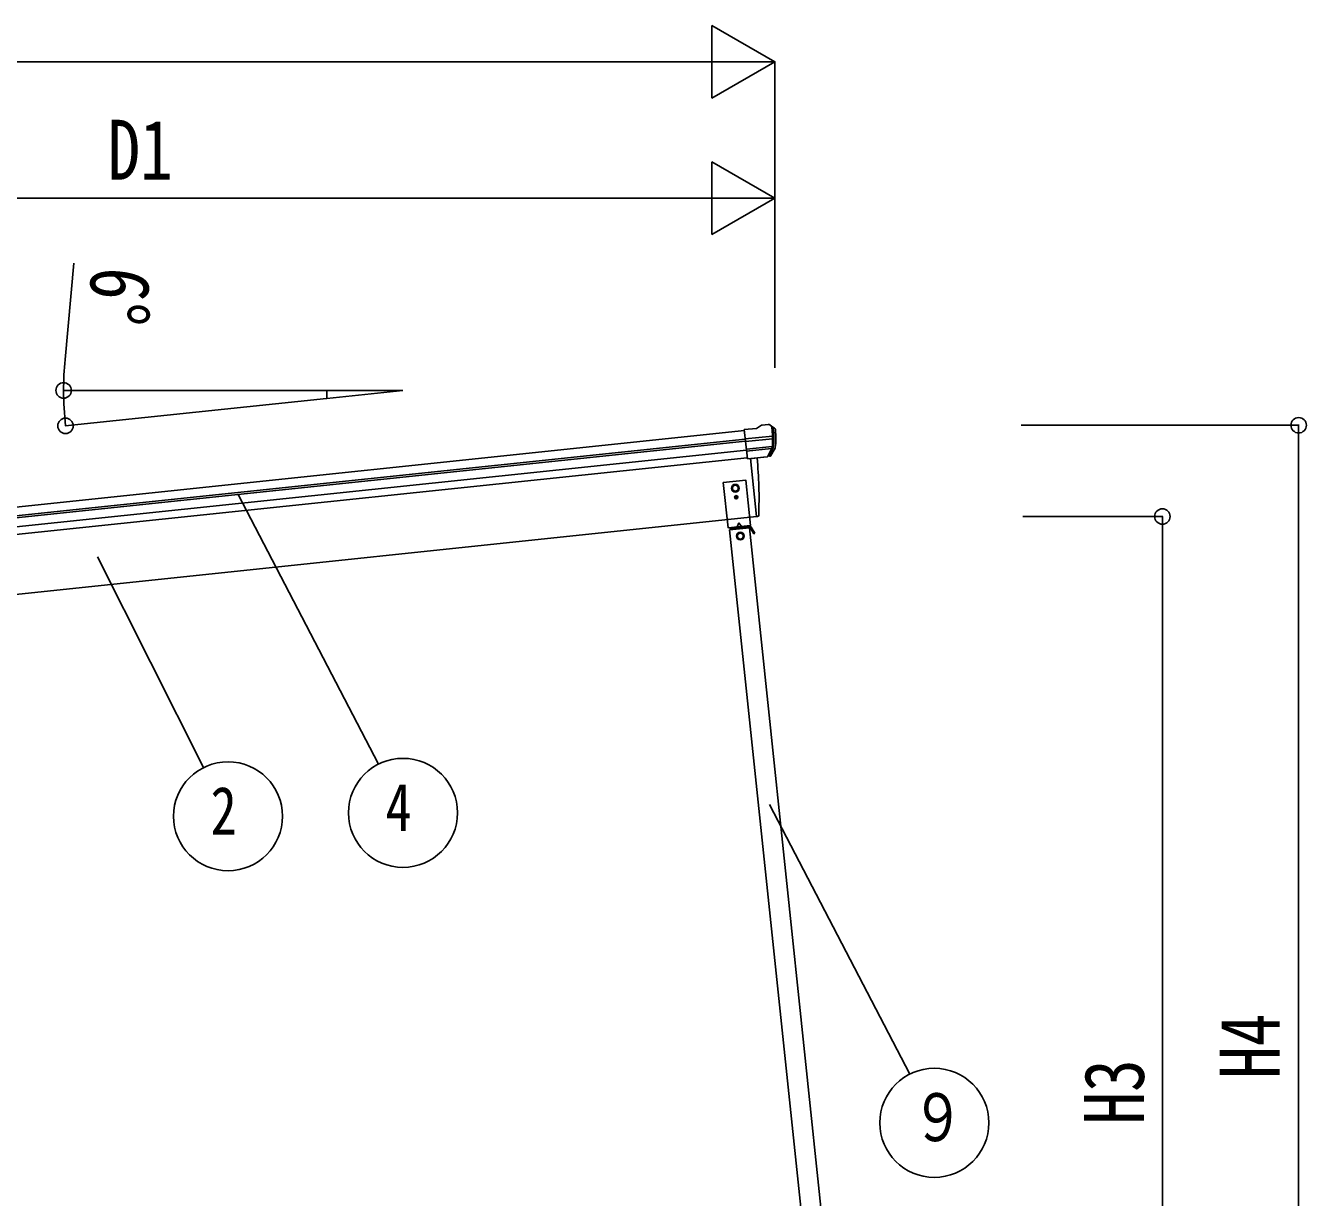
# Model space of a CAD drawing. Units: millimetres, scale not verified. Extents: x -16820 to 16820, y -11880 to 11880.
# Drawn here: x -12273 to -9454, y -6546 to -3967 of the extents above; entities that cross this region are included whole.
import ezdxf
from ezdxf.enums import TextEntityAlignment as Align

# ---------------------------------------------------------------- set-up
doc = ezdxf.new("R2010")
doc.units = ezdxf.units.MM
doc.header["$LTSCALE"] = 40
for name, color, linetype in [('0-4_YKK_13', 4, 'Continuous'), ('0-5_YKK_A1', 4, 'Continuous'), ('0-6_YKK_D', 6, 'Continuous')]:
    doc.layers.add(name, color=color, linetype=linetype)
doc.styles.add('ＭＳ ゴシック', font='')
doc.styles.get('ＭＳ ゴシック').set_extended_font_data('MS Gothic')

msp = doc.modelspace()

# ---------------------------------------------------------------- linework, layer by layer
at = {"layer": '0-4_YKK_13'}
for p, q in [((-10664.76, -4853.22), (-10653.16, -4846.25)), ((-10638.44, -4844.42), (-10638.45, -4844.42)), ((-10634.78, -4845.51), (-10634.78, -4845.51)), ((-10634.78, -4845.51), (-10630.46, -4849.01)), ((-10630.7, -4848.81), (-10630.52, -4848.94)), ((-10624.64, -4852.9), (-10630.52, -4848.94)), ((-10630.46, -4849.01), (-10629.6, -4849.7)), ((-10664.76, -4853.22), (-10691.28, -4856.01)), ((-10684.5, -4920.56), (-10691.28, -4856.01)), ((-10689.13, -4876.54), (-10629.39, -4870.26)), ((-10628.91, -4876.13), (-10688.51, -4882.39)), ((-10628.21, -4853.4), (-10628.52, -4851.55)), ((-10627.66, -4850.86), (-10627.4, -4853.36)), ((-10624.64, -4852.9), (-10624.62, -4852.92)), ((-10622.75, -4856.89), (-10622.85, -4855.88)), ((-10629.75, -4892.88), (-10686.78, -4898.88)), ((-10631.13, -4897.54), (-10686.31, -4903.34)), ((-10639.69, -4914.12), (-10630.24, -4895.82)), ((-10638.64, -4914.55), (-10628.52, -4896.29)), ((-10627.43, -4896.04), (-10637.23, -4913.71)), ((-10632.66, -4913.19), (-10623.41, -4896.51)), ((-10623.04, -4895.42), (-10623.03, -4895.34)), ((-10641.15, -4915.78), (-10684.52, -4920.34)), ((-10684.5, -4920.56), (-10674.55, -4919.52)), ((-10677.64, -4919.84), (-10664.23, -5047.47)), ((-10674.55, -4919.52), (-10674.28, -4919.58)), ((-10674.28, -4919.58), (-10648.95, -4916.92)), ((-10648.95, -4916.92), (-10648.7, -4916.8)), ((-10648.7, -4916.8), (-10641, -4915.99)), ((-10636.76, -4913.66), (-10638.24, -4913.82)), ((-10632.71, -4913.16), (-10632.66, -4913.19)), ((-10710.16, -5004.4), (-10710.98, -5004.4)), ((-10707.7, -5005.22), (-10706.88, -5005.22)), ((-10679.73, -5072.13), (-10723.49, -5076.73)), ((-10678.87, -5069.02), (-10722.32, -5073.59)), ((-10722, -5076.57), (-10722.32, -5073.59)), ((-10707.58, -5075.05), (-10707.89, -5072.07)), ((-10707.63, -5074.56), (-10695.7, -5073.3)), ((-10703.02, -5061.04), (-10707, -5069.97)), ((-10703.02, -5061.04), (-10697.28, -5068.94)), ((-10695.65, -5073.8), (-10695.96, -5070.82)), ((-10681.23, -5072.28), (-10681.54, -5069.3)), ((-10681.28, -5071.79), (-10678.61, -5071.51)), ((-10667.91, -5083.9), (-10675.99, -5070.46)), ((-10664.23, -5047.47), (-10662.17, -5047.18)), ((-10672.63, -5080.9), (-10670.49, -5079.61))]:
    msp.add_line(p, q, dxfattribs=at)
for points in [[(-10651.93, -4845.84), (-10651.93, -4845.84), (-10638.45, -4844.42)], [(-10623.36, -4896.41), (-10623.4, -4896.48), (-10623.41, -4896.51)], [(-10623.36, -4896.41), (-10623.3, -4896.3), (-10623.04, -4895.42)], [(-10710.98, -5004.4), (-10710.98, -5005.22), (-10710.16, -5005.22)], [(-10708.52, -5003.58), (-10708.52, -5002.76), (-10709.34, -5002.76), (-10709.34, -5003.58)], [(-10709.34, -5006.04), (-10709.34, -5006.86), (-10708.52, -5006.86), (-10708.52, -5006.04)], [(-10706.88, -5005.22), (-10706.88, -5004.4), (-10707.7, -5004.4)], [(-10667.91, -5083.9), (-10670.06, -5085.19), (-10678.13, -5071.75)]]:
    msp.add_lwpolyline(points, dxfattribs=at)
for points in [[(-10677.27, -5066.84), (-10687.73, -4967.39), (-10737.45, -4972.62), (-10727, -5072.07)], [(-10711.15, -4977.42), (-10717.59, -4981.28), (-10717.46, -4988.79), (-10710.89, -4992.42), (-10704.46, -4988.56), (-10704.59, -4981.05)], [(-10700.07, -5082.83), (-10706.51, -5086.7), (-10706.38, -5094.2), (-10699.81, -5097.84), (-10693.38, -5093.98), (-10693.51, -5086.47)]]:
    msp.add_lwpolyline(points, close=True, dxfattribs=at)
for centre, radius in [((-10711.02, -4984.92), 8.5), ((-10711.02, -4984.92), 7.7), ((-10711.02, -4984.92), 6.5), ((-10708.93, -5004.81), 3.75), ((-10699.94, -5090.34), 8.5), ((-10699.94, -5090.34), 7.7), ((-10699.94, -5090.34), 6.5)]:
    msp.add_circle(centre, radius, dxfattribs=at)
for centre, radius, start, end in [((-10651.62, -4848.82), 3, 96.02369, 120.97631), ((-10637.93, -4849.4), 5, 51.04426, 95.95574), ((-10821.77, -4875.05), 192.44, 1.4271, 6.57578), ((-10829.1, -4874.52), 200.2, 354.20009, 359.53883), ((-10584.12, -4868.15), 45.32, 182.67122, 185.64518), ((-10628.72, -4877.47), 1.35, 95.1605, 97.91927), ((-10626.12, -4875.91), 2.74, 179.02151, 184.43412), ((-10829.1, -4874.52), 202, 354.13916, 6), ((-10829.09, -4874.55), 202.8, 353.91814, 6), ((-10626.89, -4856.28), 4.06, 6.38959, 55.96734), ((-10793.87, -4874.87), 172.06, 353.16895, 6), ((-10632.91, -4894.45), 3, 332.69111, 354.20009), ((-10631.14, -4894.84), 3, 331, 354.13916), ((-11559.82, -5007.26), 900.99, 357.6414, 5.65852), ((-10641.26, -4913.1), 2.99, 285.2717, 331.00739), ((-10634.88, -4911.96), 2.54, 222.2261, 331), ((-10710.16, -5003.58), 0.82, 270, 0), ((-10710.16, -5006.04), 0.82, 0, 90), ((-10707.7, -5003.58), 0.82, 180, 270), ((-10707.7, -5006.04), 0.82, 90, 180), ((-10662.59, -5044.21), 3, 278, 357.63919), ((-10678.56, -5072), 3, 31, 96), ((-10678.56, -5072), 0.5, 31, 96)]:
    msp.add_arc(centre, radius, start, end, dxfattribs=at)
for centre, major_axis, ratio, start_param, end_param in [((-10630.47, -4853.01), (-0.87, 5.91), 0.020485, 0.671432, 1.5691306), ((-10635.87, -4848.49), (5.88, -1.31), 0.24881, 0.460585, 0.4641038), ((-10631.49, -4852.04), (-2.34, 1.9), 0.995767, 3.9859716, 4.712389), ((-10826.8, -4896.46), (-20.92, 199.05), 0.994373, 4.7113789, 4.7277536), ((-10624.76, -4857.42), (0.34, 4.36), 0.441005, 5.1067897, 5.120501), ((-10641.46, -4912.8), (-0.11, 3), 0.642905, 3.2459383, 4.203928), ((-10641.32, -4913), (1.66, -2.51), 0.997631, 5.8041905, 5.8929484), ((-10641.4, -4912.89), (3.53, -2.11), 0.650902, 5.2561448, 5.3289554), ((-10639.03, -4912.54), (1.08, 3.13), 0.040856, 2.1135035, 2.1416249)]:
    msp.add_ellipse(centre, major_axis=major_axis, ratio=ratio, start_param=start_param, end_param=end_param, dxfattribs=at)
at = {"layer": '0-5_YKK_A1'}
for p, q in [((-11610.24, -4769.7), (-11443.3, -4769.7)), ((-11610.24, -4769.7), (-11610.24, -4787.25)), ((-11443.3, -4769.7), (-11610.24, -4787.25)), ((-14488.28, -5257.14), (-10691.07, -4858.04)), ((-14486.3, -5276.04), (-10689.08, -4876.93)), ((-14485.87, -5280.22), (-10688.65, -4881.11)), ((-14483.77, -5300.07), (-10686.56, -4900.97)), ((-10684.8, -4917.71), (-14482.01, -5316.81)), ((-10664.23, -5047.47), (-10677.64, -4919.84)), ((-13195.15, -5313.48), (-10664.23, -5047.47)), ((-10512.49, -6663.36), (-10679.73, -5072.13)), ((-10556.25, -6667.96), (-10723.49, -5076.73))]:
    msp.add_line(p, q, dxfattribs=at)
at = {"layer": '0-6_YKK_D'}
for p, q in [((-10623.98, -4046.52), (-10762.55, -3966.52)), ((-10762.55, -3966.52), (-10762.55, -4126.52)), ((-10783.98, -4046.52), (-14388.85, -4046.52)), ((-10623.98, -4046.52), (-10901.11, -4046.52)), ((-10623.98, -4046.52), (-10762.55, -4126.52)), ((-10623.98, -4720.28), (-10623.98, -4045.52)), ((-10623.98, -4346.52), (-10762.55, -4266.52)), ((-10762.55, -4266.52), (-10762.55, -4426.52)), ((-13190.65, -4346.52), (-10783.98, -4346.52)), ((-10623.98, -4346.52), (-10901.11, -4346.52)), ((-10623.98, -4346.52), (-10762.55, -4426.52)), ((-10623.98, -4720.28), (-10623.98, -4345.52)), ((-12186.53, -4701.77), (-12167.13, -4489.46)), ((-11611.24, -4769.7), (-12190.63, -4769.7)), ((-11611.24, -4787.35), (-12186.54, -4847.82)), ((-10081.86, -4846.32), (-9469.94, -4846.32)), ((-9470.94, -7513.28), (-9470.94, -4846.32)), ((-11805.12, -4998.63), (-11496.57, -5592.45)), ((-10078.46, -5047.27), (-9769.94, -5047.27)), ((-9770.94, -5047.27), (-9770.94, -7513.28)), ((-12115.17, -5136.22), (-11881.72, -5599.97)), ((-10635.51, -5681.06), (-10326.97, -6274.88))]:
    msp.add_line(p, q, dxfattribs=at)
for centre, radius in [((-12189.63, -4769.7), 17), ((-12185.54, -4847.72), 17), ((-9470.94, -4846.32), 17), ((-9770.94, -5047.27), 17), ((-11442.61, -5699.63), 120), ((-11827.76, -5707.15), 120), ((-10273.01, -6382.06), 120)]:
    msp.add_circle(centre, radius, dxfattribs=at)
for start, end in [(174.77782, 180), (180, 186)]:
    msp.add_arc((-11443.3, -4769.7), 746.33, start, end, dxfattribs=at)

# ---------------------------------------------------------------- texts
at = {"layer": '0-6_YKK_D', "style": 'ＭＳ ゴシック', "width": 0.8}
for s, height, p in [('D1', 132, (-12092.92, -4345.52)), ('4', 105.6, (-11481.01, -5771.63)), ('2', 105.6, (-11866.16, -5779.15)), ('９', 105.6, (-10322.93, -6454.06))]:
    msp.add_text(s, height=height, dxfattribs=at).set_placement(p, align=Align.BOTTOM_LEFT)
for s, rotation, p in [('6°', 264.778, (-12166.23, -4490.55)), ('H4', 90, (-9472.94, -6285.4)), ('H3', 90, (-9771.94, -6385.87))]:
    msp.add_text(s, height=132, rotation=rotation, dxfattribs=at).set_placement(p, align=Align.BOTTOM_LEFT)

doc.saveas('drawing.dxf')
